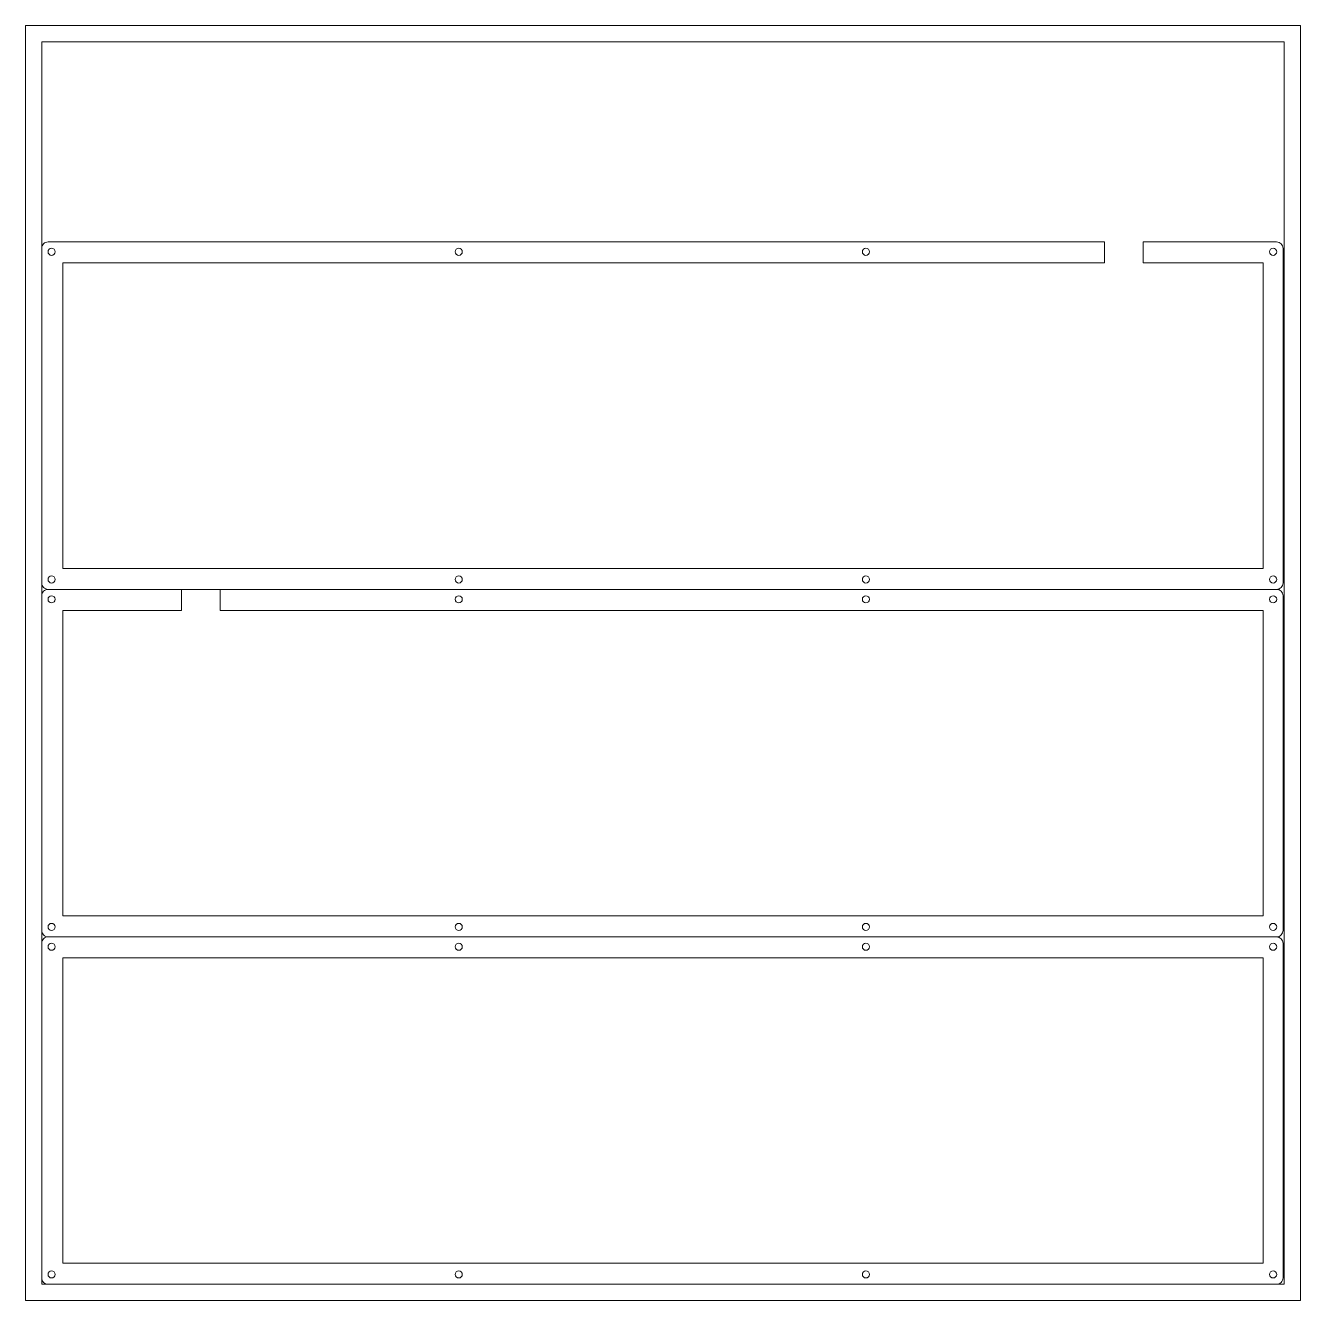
# Model space of a CAD drawing. Header units: millimetres. Extents: x -5 to 389, y -5 to 389.
import ezdxf

# ---------------------------------------------------------------- set-up
doc = ezdxf.new("R2010")
doc.units = ezdxf.units.MM
doc.header["$MEASUREMENT"] = 0
doc.layers.get('0').update_dxf_attribs({"color": 30, "lineweight": 0, "true_color": 0xf6921e})
doc.layers.add('Cutting lines', color=5, linetype='Continuous', lineweight=0, true_color=0x0000ff)

msp = doc.modelspace()

# ---------------------------------------------------------------- linework, layer by layer
at = {"color": 30, "lineweight": 0, "true_color": 0xf6921e}
for points in [[(-5, -5), (389, -5), (389, 389), (-5, 389)], [(0, 0), (384, 0), (384, 384), (0, 384)]]:
    msp.add_lwpolyline(points, close=True, dxfattribs=at)
at = {"layer": 'Cutting lines'}
for p, q in [((0, 216.75), (0, 320.13)), ((328.42, 322.13), (2, 322.13)), ((328.42, 315.63), (328.42, 322.13)), ((381.6, 322.13), (340.42, 322.13)), ((340.42, 315.63), (340.42, 322.13)), ((383.6, 320.13), (383.6, 216.76)), ((328.42, 315.63), (6.5, 315.63)), ((6.5, 315.63), (6.5, 221.25)), ((377.5, 315.63), (340.42, 315.63)), ((377.5, 221.25), (377.5, 315.63)), ((6.5, 221.25), (377.5, 221.25)), ((381.6, 214.75), (2, 214.75)), ((43.18, 208.25), (43.18, 214.75)), ((55.18, 208.25), (55.18, 214.75)), ((0, 109.38), (0, 212.75)), ((383.6, 212.75), (383.6, 109.38)), ((43.18, 208.25), (6.5, 208.25)), ((6.5, 208.25), (6.5, 113.88)), ((377.5, 208.25), (55.18, 208.25)), ((377.5, 113.88), (377.5, 208.25)), ((6.5, 113.88), (377.5, 113.88)), ((381.6, 107.38), (2, 107.38)), ((0, 2), (0, 105.38)), ((383.6, 105.38), (383.6, 2)), ((377.5, 100.88), (6.5, 100.88)), ((6.5, 100.88), (6.5, 6.5)), ((377.5, 6.5), (377.5, 100.88)), ((6.5, 6.5), (377.5, 6.5)), ((381.6, 0), (2, 0))]:
    msp.add_line(p, q, dxfattribs=at)
for centre in [(3.06, 319.07), (128.89, 319.07), (254.71, 319.07), (380.54, 319.07), (3.06, 217.82), (128.89, 217.82), (254.71, 217.82), (380.54, 217.82), (3.06, 211.69), (128.89, 211.69), (254.71, 211.69), (380.54, 211.69), (3.06, 110.44), (128.89, 110.44), (254.71, 110.44), (380.54, 110.44), (3.06, 104.31), (128.89, 104.31), (254.71, 104.31), (380.54, 104.31), (3.06, 3.06), (128.89, 3.06), (254.71, 3.06), (380.54, 3.06)]:
    msp.add_circle(centre, 1.1, dxfattribs=at)
for centre, start, end in [((2, 320.13), 90.0134, 180.0286), ((381.6, 320.13), 0.0286, 90), ((2, 216.75), 180.0134, 270.0261), ((381.6, 216.75), 270, 0.0262), ((2, 212.75), 90.0134, 180.0286), ((381.6, 212.75), 0.0286, 90), ((2, 109.38), 180.0134, 270.0261), ((2, 105.38), 90.0134, 180.0286), ((381.6, 109.38), 270, 0.0262), ((381.6, 105.38), 0.0286, 90), ((2, 2), 180.0134, 270.0261), ((381.6, 2), 270, 0.0262)]:
    msp.add_arc(centre, 2, start, end, dxfattribs=at)

doc.saveas('drawing.dxf')
